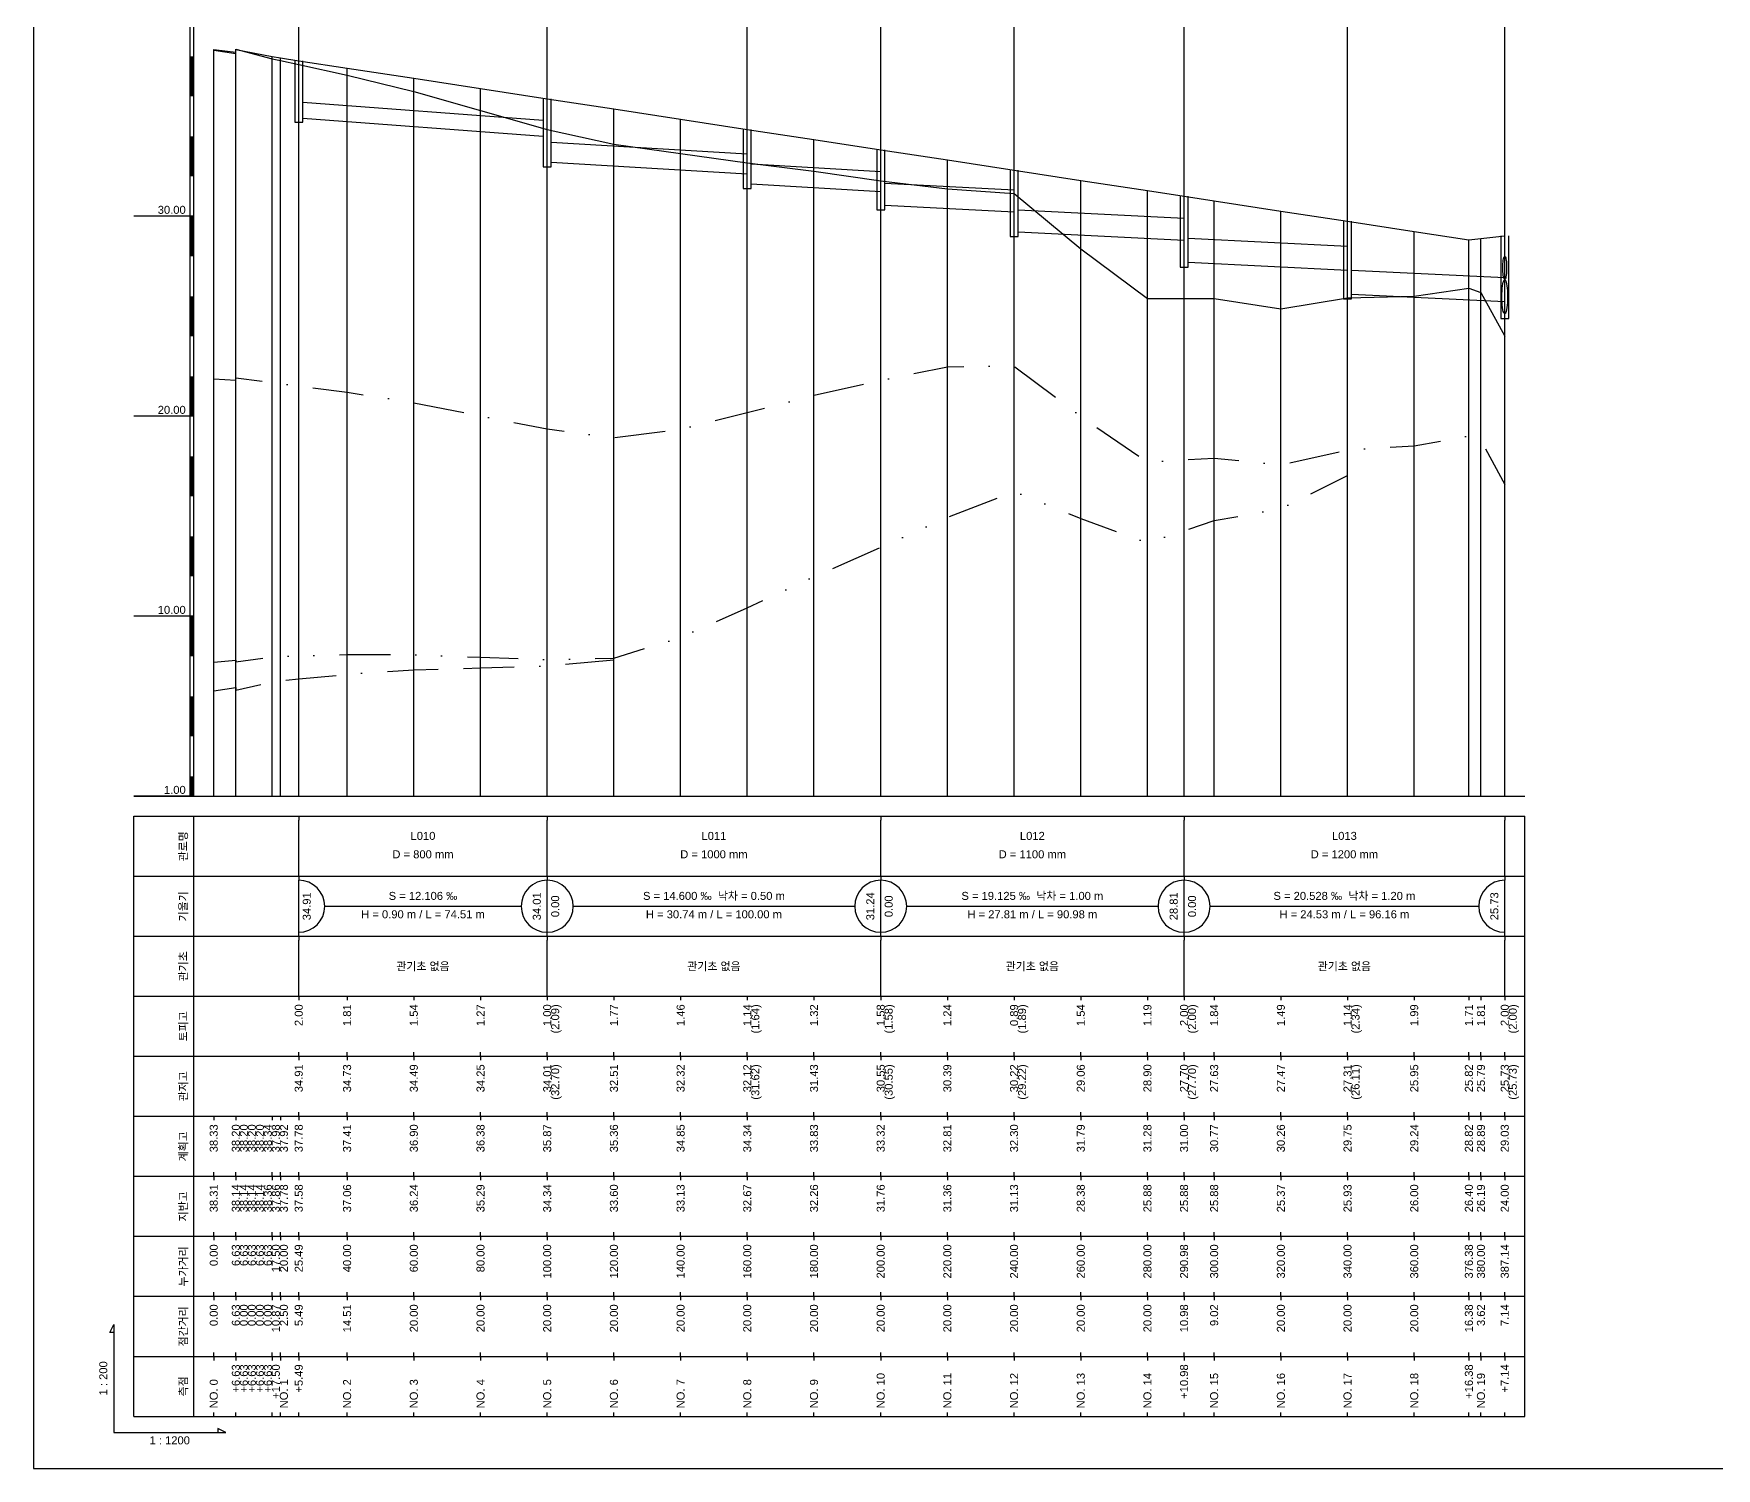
# Model space of a CAD drawing. Header units: millimetres. Extents: x -7351 to 135086, y 1419 to 5643.
# Drawn here: x 57811.4 to 58231.9, y 1419 to 1777.7 of the extents above; entities that cross this region are included whole.
import ezdxf
from ezdxf.enums import TextEntityAlignment as Align

# ---------------------------------------------------------------- set-up
doc = ezdxf.new("R2010")
doc.units = ezdxf.units.MM
for name, pattern in [('BORDER', [44.45, 12.7, -6.35, 12.7, -6.35, 0, -6.35]), ('DASHDOT', [25.4, 12.7, -6.35, 0, -6.35]), ('DIVIDE', [31.75, 12.7, -6.35, 0, -6.35, 0, -6.35])]:
    doc.linetypes.add(name, pattern=pattern)
for name, color, linetype in [('KZ_종단_계획선', 1, 'Continuous'), ('KZ_종단_관로', 4, 'Continuous'), ('KZ_종단_깃발', 7, 'Continuous'), ('KZ_종단_도각', 7, 'Continuous'), ('KZ_종단_맨홀', 4, 'Continuous'), ('KZ_종단_수직선', 7, 'Continuous'), ('KZ_종단_암선1', 56, 'DASHDOT'), ('KZ_종단_암선2', 4, 'DIVIDE'), ('KZ_종단_암선3', 6, 'BORDER'), ('KZ_종단_원형관', 4, 'Continuous'), ('KZ_종단_지반선', 3, 'Continuous'), ('KZ_종단_테이블문자', 7, 'Continuous'), ('KZ_종단_테이블선', 7, 'Continuous'), ('KZ_종단_폴대', 7, 'Continuous')]:
    doc.layers.add(name, color=color, linetype=linetype)
doc.styles.get("Standard").update_dxf_attribs({"font": 'arial.ttf'})

msp = doc.modelspace()

# ---------------------------------------------------------------- linework, layer by layer
at = {"layer": 'KZ_종단_계획선'}
msp.add_lwpolyline([(57856.36, 1773.71), (57861.89, 1773.04), (57861.89, 1773.04), (57861.89, 1773.04), (57861.89, 1773.04), (57861.89, 1773.72), (57870.95, 1771.94), (57873.03, 1771.62), (57877.6, 1770.92), (57889.69, 1769.07), (57906.36, 1766.51), (57923.03, 1763.96), (57939.69, 1761.41), (57956.36, 1758.86), (57973.03, 1756.31), (57989.69, 1753.75), (58006.36, 1751.2), (58023.03, 1748.65), (58039.69, 1746.1), (58056.36, 1743.54), (58073.03, 1740.99), (58089.69, 1738.44), (58098.84, 1737.04), (58106.36, 1735.89), (58123.03, 1733.33), (58139.69, 1730.78), (58156.36, 1728.23), (58170.01, 1726.14), (58173.03, 1726.48), (58178.98, 1727.17)], dxfattribs=at)
at = {"layer": 'KZ_종단_관로'}
for p, q in [((57878.6, 1760.59), (57938.69, 1756.08)), ((57878.6, 1756.59), (57938.69, 1752.08)), ((57940.69, 1750.54), (57989.69, 1747.66)), ((57940.69, 1745.54), (57989.69, 1742.66)), ((57990.69, 1745.16), (58023.03, 1743.24)), ((57990.69, 1740.16), (58023.03, 1738.24)), ((58024.03, 1740.29), (58056.36, 1738.66)), ((58024.03, 1734.79), (58056.36, 1733.16)), ((58057.36, 1733.66), (58098.84, 1731.59)), ((58057.36, 1728.16), (58098.84, 1726.09)), ((58099.84, 1726.56), (58139.69, 1724.59)), ((58099.84, 1720.56), (58139.69, 1718.59)), ((58140.69, 1718.59), (58178.98, 1716.69)), ((58140.69, 1712.59), (58178.98, 1710.69))]:
    msp.add_line(p, q, dxfattribs=at)
at = {"layer": 'KZ_종단_깃발'}
for p, q in [((57877.6, 1587.04), (57877.6, 1813.82)), ((57939.69, 1587.04), (57939.69, 1813.82)), ((57989.69, 1587.04), (57989.69, 1813.82)), ((58023.03, 1587.04), (58023.03, 1813.82)), ((58056.36, 1587.04), (58056.36, 1813.82)), ((58098.84, 1587.04), (58098.84, 1813.82)), ((58139.69, 1587.04), (58139.69, 1813.82)), ((58178.98, 1587.04), (58178.98, 1813.82))]:
    msp.add_line(p, q, dxfattribs=at)
at = {"layer": 'KZ_종단_도각'}
msp.add_lwpolyline([(57811.36, 1419.04), (58652.36, 1419.04), (58652.36, 2013.04), (57811.36, 2013.04)], close=True, dxfattribs=at)
at = {"layer": 'KZ_종단_맨홀'}
for points in [[(57876.6, 1770.92), (57876.6, 1755.51), (57878.6, 1755.51), (57878.6, 1770.92)], [(57938.69, 1761.41), (57938.69, 1744.38), (57940.69, 1744.38), (57940.69, 1761.41)], [(57988.69, 1753.75), (57988.69, 1739), (57990.69, 1739), (57990.69, 1753.75)], [(58022.03, 1748.65), (58022.03, 1733.6), (58024.03, 1733.6), (58024.03, 1748.65)], [(58055.36, 1743.54), (58055.36, 1726.97), (58057.36, 1726.97), (58057.36, 1743.54)], [(58097.84, 1737.04), (58097.84, 1719.34), (58099.84, 1719.34), (58099.84, 1737.04)], [(58138.69, 1730.78), (58138.69, 1711.37), (58140.69, 1711.37), (58140.69, 1730.78)], [(58177.98, 1727.17), (58177.98, 1706.46), (58179.98, 1706.46), (58179.98, 1727.17)]]:
    msp.add_lwpolyline(points, dxfattribs=at)
at = {"layer": 'KZ_종단_수직선'}
for p, q in [((57856.36, 1587.04), (57856.36, 1773.71)), ((57861.88, 1587.04), (57861.88, 1773.72)), ((57861.88, 1587.04), (57861.88, 1773.04)), ((57861.88, 1587.04), (57861.88, 1773.04)), ((57861.88, 1587.04), (57861.88, 1773.04)), ((57861.88, 1587.04), (57861.88, 1773.04)), ((57870.94, 1587.04), (57870.94, 1771.94)), ((57873.03, 1587.04), (57873.03, 1771.62)), ((57877.6, 1587.04), (57877.6, 1770.92)), ((57889.69, 1587.04), (57889.69, 1769.07)), ((57906.36, 1587.04), (57906.36, 1766.51)), ((57923.03, 1587.04), (57923.03, 1763.96)), ((57939.69, 1587.04), (57939.69, 1761.41)), ((57956.36, 1587.04), (57956.36, 1758.86)), ((57973.03, 1587.04), (57973.03, 1756.31)), ((57989.69, 1587.04), (57989.69, 1753.75)), ((58006.36, 1587.04), (58006.36, 1751.2)), ((58023.03, 1587.04), (58023.03, 1748.65)), ((58039.69, 1587.04), (58039.69, 1746.1)), ((58056.36, 1587.04), (58056.36, 1743.54)), ((58073.03, 1587.04), (58073.03, 1740.99)), ((58089.69, 1587.04), (58089.69, 1738.44)), ((58098.84, 1587.04), (58098.84, 1737.04)), ((58106.36, 1587.04), (58106.36, 1735.89)), ((58123.03, 1587.04), (58123.03, 1733.33)), ((58139.69, 1587.04), (58139.69, 1730.78)), ((58156.36, 1587.04), (58156.36, 1728.23)), ((58170.01, 1587.04), (58170.01, 1726.14)), ((58173.03, 1587.04), (58173.03, 1726.48)), ((58178.98, 1587.04), (58178.98, 1727.17))]:
    msp.add_line(p, q, dxfattribs=at)
at = {"layer": 'KZ_종단_암선1', "flags": 128}
msp.add_lwpolyline([(57856.36, 1691.41), (57861.88, 1691.05), (57861.88, 1691.05), (57861.88, 1691.05), (57861.88, 1691.05), (57861.88, 1691.6), (57870.94, 1690.46), (57873.03, 1690.23), (57877.6, 1689.64), (57889.69, 1688.07), (57906.36, 1685.43), (57923.03, 1682.14), (57939.69, 1678.88), (57956.36, 1676.66), (57973.03, 1678.84), (57989.69, 1682.95), (58006.36, 1687.28), (58023.03, 1691.03), (58039.69, 1694.41), (58056.36, 1694.59), (58073.03, 1682.03), (58089.69, 1670.63), (58098.84, 1671.14), (58106.36, 1671.56), (58123.03, 1669.92), (58139.69, 1673.62), (58156.36, 1674.65), (58170.01, 1677.13), (58173.03, 1676.05), (58178.98, 1664.99)], dxfattribs=at)
at = {"layer": 'KZ_종단_암선2', "flags": 128}
msp.add_lwpolyline([(57856.36, 1620.53), (57861.88, 1621.05), (57861.88, 1621.05), (57861.88, 1621.05), (57861.88, 1621.05), (57861.88, 1620.68), (57870.94, 1621.89), (57873.03, 1621.99), (57877.6, 1622.12), (57889.69, 1622.46), (57906.36, 1622.46), (57923.03, 1621.8), (57939.69, 1621.17), (57956.36, 1621.59), (57973.03, 1626.74), (57989.69, 1634.13), (58006.36, 1641.91), (58023.03, 1649.28), (58039.69, 1656.78), (58056.36, 1663.2), (58073.03, 1656.47), (58089.69, 1650.35), (58098.84, 1653.43), (58106.36, 1655.96), (58123.03, 1658.92), (58139.69, 1667.23)], dxfattribs=at)
at = {"layer": 'KZ_종단_암선3', "flags": 128}
msp.add_lwpolyline([(57856.36, 1613.36), (57861.88, 1614.25), (57861.88, 1614.25), (57861.88, 1614.25), (57861.88, 1614.25), (57861.88, 1613.53), (57870.94, 1615.7), (57873.03, 1615.95), (57877.6, 1616.38), (57889.69, 1617.53), (57906.36, 1618.65), (57923.03, 1619.12), (57939.69, 1619.62), (57956.36, 1621.15)], dxfattribs=at)
at = {"layer": 'KZ_종단_원형관'}
for p, q in [((58178.5, 1719.65), (58178.52, 1720.14)), ((58178.52, 1720.14), (58178.56, 1720.6)), ((58178.56, 1720.6), (58178.61, 1721.02)), ((58178.61, 1721.02), (58178.66, 1721.38)), ((58178.66, 1721.38), (58178.73, 1721.67)), ((58178.73, 1721.67), (58178.81, 1721.88)), ((58178.81, 1721.88), (58178.89, 1722.01)), ((58178.89, 1722.01), (58178.98, 1722.06)), ((58178.98, 1722.06), (58179.06, 1722.01)), ((58179.06, 1722.01), (58179.14, 1721.88)), ((58179.14, 1721.88), (58179.22, 1721.67)), ((58179.22, 1721.67), (58179.29, 1721.38)), ((58179.29, 1721.38), (58179.35, 1721.02)), ((58179.35, 1721.02), (58179.4, 1720.6)), ((58179.4, 1720.6), (58179.43, 1720.14)), ((58179.43, 1720.14), (58179.45, 1719.65)), ((58178.49, 1719.15), (58178.5, 1719.65)), ((58178.5, 1718.64), (58178.49, 1719.15)), ((58178.52, 1718.15), (58178.5, 1718.64)), ((58178.56, 1717.69), (58178.52, 1718.15)), ((58178.61, 1717.28), (58178.56, 1717.69)), ((58178.66, 1716.92), (58178.61, 1717.28)), ((58178.62, 1715.58), (58178.74, 1715.89)), ((58178.73, 1716.63), (58178.66, 1716.92)), ((58178.81, 1716.41), (58178.73, 1716.63)), ((58178.74, 1715.89), (58178.85, 1716.08)), ((58178.89, 1716.28), (58178.81, 1716.41)), ((58178.85, 1716.08), (58178.98, 1716.15)), ((58178.98, 1716.24), (58178.89, 1716.28)), ((58179.06, 1716.28), (58178.98, 1716.24)), ((58178.98, 1716.15), (58179.1, 1716.08)), ((58179.14, 1716.41), (58179.06, 1716.28)), ((58179.1, 1716.08), (58179.22, 1715.89)), ((58179.22, 1716.63), (58179.14, 1716.41)), ((58179.29, 1716.92), (58179.22, 1716.63)), ((58179.22, 1715.89), (58179.33, 1715.58)), ((58179.35, 1717.28), (58179.29, 1716.92)), ((58179.4, 1717.69), (58179.35, 1717.28)), ((58179.43, 1718.15), (58179.4, 1717.69)), ((58179.45, 1718.64), (58179.43, 1718.15)), ((58179.45, 1719.65), (58179.46, 1719.15)), ((58179.46, 1719.15), (58179.45, 1718.64)), ((58178.27, 1711.92), (58178.28, 1712.65)), ((58178.28, 1711.18), (58178.27, 1711.92)), ((58178.28, 1712.65), (58178.31, 1713.37)), ((58178.31, 1713.37), (58178.37, 1714.03)), ((58178.37, 1714.03), (58178.44, 1714.64)), ((58178.44, 1714.64), (58178.52, 1715.16)), ((58178.52, 1715.16), (58178.62, 1715.58)), ((58179.33, 1715.58), (58179.43, 1715.16)), ((58179.43, 1715.16), (58179.52, 1714.64)), ((58179.52, 1714.64), (58179.59, 1714.03)), ((58179.59, 1714.03), (58179.64, 1713.37)), ((58179.64, 1713.37), (58179.67, 1712.65)), ((58179.67, 1712.65), (58179.68, 1711.92)), ((58179.68, 1711.92), (58179.67, 1711.18)), ((58178.31, 1710.47), (58178.28, 1711.18)), ((58178.37, 1709.8), (58178.31, 1710.47)), ((58178.44, 1709.2), (58178.37, 1709.8)), ((58178.52, 1708.68), (58178.44, 1709.2)), ((58178.62, 1708.26), (58178.52, 1708.68)), ((58178.74, 1707.94), (58178.62, 1708.26)), ((58178.85, 1707.75), (58178.74, 1707.94)), ((58178.98, 1707.69), (58178.85, 1707.75)), ((58179.1, 1707.75), (58178.98, 1707.69)), ((58179.22, 1707.94), (58179.1, 1707.75)), ((58179.33, 1708.26), (58179.22, 1707.94)), ((58179.43, 1708.68), (58179.33, 1708.26)), ((58179.52, 1709.2), (58179.43, 1708.68)), ((58179.59, 1709.8), (58179.52, 1709.2)), ((58179.64, 1710.47), (58179.59, 1709.8)), ((58179.67, 1711.18), (58179.64, 1710.47))]:
    msp.add_line(p, q, dxfattribs=at)
at = {"layer": 'KZ_종단_지반선', "flags": 128}
msp.add_lwpolyline([(57856.36, 1773.59), (57861.88, 1772.75), (57861.88, 1772.75), (57861.88, 1772.75), (57861.88, 1772.75), (57861.88, 1773.82), (57870.94, 1771.36), (57873.03, 1770.95), (57877.6, 1769.96), (57889.69, 1767.32), (57906.36, 1763.22), (57923.03, 1758.47), (57939.69, 1753.74), (57956.36, 1750.06), (57973.03, 1747.71), (57989.69, 1745.37), (58006.36, 1743.34), (58023.03, 1740.86), (58039.69, 1738.86), (58056.36, 1737.7), (58073.03, 1723.92), (58089.69, 1711.45), (58098.84, 1711.45), (58106.36, 1711.45), (58123.03, 1708.89), (58139.69, 1711.68), (58156.36, 1712.02), (58170.01, 1714.03), (58173.03, 1713.01), (58178.98, 1702.04)], dxfattribs=at)
at = {"layer": 'KZ_종단_테이블문자'}
for p, q in [((57877.6, 1582.04), (57877.6, 1581.04)), ((57939.69, 1582.04), (57939.69, 1581.04)), ((57939.69, 1582.04), (57939.69, 1581.04)), ((58023.03, 1582.04), (58023.03, 1581.04)), ((58023.03, 1582.04), (58023.03, 1581.04)), ((58098.84, 1582.04), (58098.84, 1581.04)), ((58098.84, 1582.04), (58098.84, 1581.04)), ((58178.98, 1582.04), (58178.98, 1581.04)), ((57877.6, 1568.04), (57877.6, 1581.04)), ((57939.69, 1568.04), (57939.69, 1581.04)), ((57939.69, 1568.04), (57939.69, 1581.04)), ((58023.03, 1568.04), (58023.03, 1581.04)), ((58023.03, 1568.04), (58023.03, 1581.04)), ((58098.84, 1568.04), (58098.84, 1581.04)), ((58098.84, 1568.04), (58098.84, 1581.04)), ((58178.98, 1568.04), (58178.98, 1581.04)), ((57877.6, 1567.04), (57877.6, 1568.04)), ((57877.6, 1567.04), (57877.6, 1566.04)), ((57877.6, 1553.04), (57877.6, 1566.04)), ((57939.69, 1567.04), (57939.69, 1568.04)), ((57939.69, 1567.04), (57939.69, 1568.04)), ((57939.69, 1567.04), (57939.69, 1566.04)), ((57939.69, 1567.04), (57939.69, 1566.04)), ((57939.69, 1553.04), (57939.69, 1566.04)), ((57939.69, 1553.04), (57939.69, 1566.04)), ((58023.03, 1567.04), (58023.03, 1568.04)), ((58023.03, 1567.04), (58023.03, 1568.04)), ((58023.03, 1567.04), (58023.03, 1566.04)), ((58023.03, 1567.04), (58023.03, 1566.04)), ((58023.03, 1553.04), (58023.03, 1566.04)), ((58023.03, 1553.04), (58023.03, 1566.04)), ((58098.84, 1567.04), (58098.84, 1568.04)), ((58098.84, 1567.04), (58098.84, 1568.04)), ((58098.84, 1567.04), (58098.84, 1566.04)), ((58098.84, 1567.04), (58098.84, 1566.04)), ((58098.84, 1553.04), (58098.84, 1566.04)), ((58098.84, 1553.04), (58098.84, 1566.04)), ((58178.98, 1567.04), (58178.98, 1568.04)), ((58178.98, 1567.04), (58178.98, 1566.04)), ((58178.98, 1553.04), (58178.98, 1566.04)), ((57884.02, 1559.54), (57933.28, 1559.54)), ((57946.11, 1559.54), (58016.61, 1559.54)), ((58029.44, 1559.54), (58092.43, 1559.54)), ((58105.26, 1559.54), (58172.56, 1559.54)), ((57877.6, 1552.04), (57877.6, 1553.04)), ((57877.6, 1552.04), (57877.6, 1551.04)), ((57939.69, 1552.04), (57939.69, 1553.04)), ((57939.69, 1552.04), (57939.69, 1553.04)), ((57939.69, 1552.04), (57939.69, 1551.04)), ((57939.69, 1552.04), (57939.69, 1551.04)), ((58023.03, 1552.04), (58023.03, 1553.04)), ((58023.03, 1552.04), (58023.03, 1553.04)), ((58023.03, 1552.04), (58023.03, 1551.04)), ((58023.03, 1552.04), (58023.03, 1551.04)), ((58098.84, 1552.04), (58098.84, 1553.04)), ((58098.84, 1552.04), (58098.84, 1553.04)), ((58098.84, 1552.04), (58098.84, 1551.04)), ((58098.84, 1552.04), (58098.84, 1551.04)), ((58178.98, 1552.04), (58178.98, 1553.04)), ((58178.98, 1552.04), (58178.98, 1551.04)), ((57877.6, 1538.04), (57877.6, 1551.04)), ((57939.69, 1538.04), (57939.69, 1551.04)), ((57939.69, 1538.04), (57939.69, 1551.04)), ((58023.03, 1538.04), (58023.03, 1551.04)), ((58023.03, 1538.04), (58023.03, 1551.04)), ((58098.84, 1538.04), (58098.84, 1551.04)), ((58098.84, 1538.04), (58098.84, 1551.04)), ((58178.98, 1538.04), (58178.98, 1551.04)), ((57877.6, 1537.04), (57877.6, 1538.04)), ((57939.69, 1537.04), (57939.69, 1538.04)), ((57939.69, 1537.04), (57939.69, 1538.04)), ((58023.03, 1537.04), (58023.03, 1538.04)), ((58023.03, 1537.04), (58023.03, 1538.04)), ((58098.84, 1537.04), (58098.84, 1538.04)), ((58098.84, 1537.04), (58098.84, 1538.04)), ((58178.98, 1537.04), (58178.98, 1538.04))]:
    msp.add_line(p, q, dxfattribs=at)
for centre, start, end in [((57877.6, 1559.54), 270, 90), ((57939.69, 1559.54), 90, 270), ((57939.69, 1559.54), 270, 90), ((58023.03, 1559.54), 90, 270), ((58023.03, 1559.54), 270, 90), ((58098.84, 1559.54), 90, 270), ((58098.84, 1559.54), 270, 90), ((58178.98, 1559.54), 90, 270)]:
    msp.add_arc(centre, 6.5, start, end, dxfattribs=at)
at = {"layer": 'KZ_종단_테이블선'}
for p, q in [((57836.36, 1587.04), (58183.98, 1587.04)), ((57836.36, 1567.04), (57836.36, 1582.04)), ((57836.36, 1582.04), (58183.98, 1582.04)), ((57851.36, 1567.04), (57851.36, 1582.04)), ((58183.98, 1567.04), (58183.98, 1582.04)), ((57836.36, 1552.04), (57836.36, 1567.04)), ((57836.36, 1567.04), (58183.98, 1567.04)), ((57851.36, 1552.04), (57851.36, 1567.04)), ((58183.98, 1552.04), (58183.98, 1567.04)), ((57836.36, 1537.04), (57836.36, 1552.04)), ((57836.36, 1552.04), (58183.98, 1552.04)), ((57851.36, 1537.04), (57851.36, 1552.04)), ((58183.98, 1537.04), (58183.98, 1552.04)), ((57836.36, 1522.04), (57836.36, 1537.04)), ((57836.36, 1537.04), (58183.98, 1537.04)), ((57851.36, 1522.04), (57851.36, 1537.04)), ((57877.6, 1537.04), (57877.6, 1536.04)), ((57889.69, 1537.04), (57889.69, 1536.04)), ((57906.36, 1537.04), (57906.36, 1536.04)), ((57923.03, 1537.04), (57923.03, 1536.04)), ((57939.69, 1537.04), (57939.69, 1536.04)), ((57956.36, 1537.04), (57956.36, 1536.04)), ((57973.03, 1537.04), (57973.03, 1536.04)), ((57989.69, 1537.04), (57989.69, 1536.04)), ((58006.36, 1537.04), (58006.36, 1536.04)), ((58023.03, 1537.04), (58023.03, 1536.04)), ((58039.69, 1537.04), (58039.69, 1536.04)), ((58056.36, 1537.04), (58056.36, 1536.04)), ((58073.03, 1537.04), (58073.03, 1536.04)), ((58089.69, 1537.04), (58089.69, 1536.04)), ((58098.84, 1537.04), (58098.84, 1536.04)), ((58106.36, 1537.04), (58106.36, 1536.04)), ((58123.03, 1537.04), (58123.03, 1536.04)), ((58139.69, 1537.04), (58139.69, 1536.04)), ((58156.36, 1537.04), (58156.36, 1536.04)), ((58170.01, 1537.04), (58170.01, 1536.04)), ((58173.03, 1537.04), (58173.03, 1536.04)), ((58178.98, 1537.04), (58178.98, 1536.04)), ((58183.98, 1522.04), (58183.98, 1537.04)), ((57877.6, 1522.04), (57877.6, 1523.04)), ((57889.69, 1522.04), (57889.69, 1523.04)), ((57906.36, 1522.04), (57906.36, 1523.04)), ((57923.03, 1522.04), (57923.03, 1523.04)), ((57939.69, 1522.04), (57939.69, 1523.04)), ((57956.36, 1522.04), (57956.36, 1523.04)), ((57973.03, 1522.04), (57973.03, 1523.04)), ((57989.69, 1522.04), (57989.69, 1523.04)), ((58006.36, 1522.04), (58006.36, 1523.04)), ((58023.03, 1522.04), (58023.03, 1523.04)), ((58039.69, 1522.04), (58039.69, 1523.04)), ((58056.36, 1522.04), (58056.36, 1523.04)), ((58073.03, 1522.04), (58073.03, 1523.04)), ((58089.69, 1522.04), (58089.69, 1523.04)), ((58098.84, 1522.04), (58098.84, 1523.04)), ((58106.36, 1522.04), (58106.36, 1523.04)), ((58123.03, 1522.04), (58123.03, 1523.04)), ((58139.69, 1522.04), (58139.69, 1523.04)), ((58156.36, 1522.04), (58156.36, 1523.04)), ((58170.01, 1522.04), (58170.01, 1523.04)), ((58173.03, 1522.04), (58173.03, 1523.04)), ((58178.98, 1522.04), (58178.98, 1523.04)), ((57836.36, 1507.04), (57836.36, 1522.04)), ((57836.36, 1522.04), (58183.98, 1522.04)), ((57851.36, 1507.04), (57851.36, 1522.04)), ((57877.6, 1522.04), (57877.6, 1521.04)), ((57889.69, 1522.04), (57889.69, 1521.04)), ((57906.36, 1522.04), (57906.36, 1521.04)), ((57923.03, 1522.04), (57923.03, 1521.04)), ((57939.69, 1522.04), (57939.69, 1521.04)), ((57956.36, 1522.04), (57956.36, 1521.04)), ((57973.03, 1522.04), (57973.03, 1521.04)), ((57989.69, 1522.04), (57989.69, 1521.04)), ((58006.36, 1522.04), (58006.36, 1521.04)), ((58023.03, 1522.04), (58023.03, 1521.04)), ((58039.69, 1522.04), (58039.69, 1521.04)), ((58056.36, 1522.04), (58056.36, 1521.04)), ((58073.03, 1522.04), (58073.03, 1521.04)), ((58089.69, 1522.04), (58089.69, 1521.04)), ((58098.84, 1522.04), (58098.84, 1521.04)), ((58106.36, 1522.04), (58106.36, 1521.04)), ((58123.03, 1522.04), (58123.03, 1521.04)), ((58139.69, 1522.04), (58139.69, 1521.04)), ((58156.36, 1522.04), (58156.36, 1521.04)), ((58170.01, 1522.04), (58170.01, 1521.04)), ((58173.03, 1522.04), (58173.03, 1521.04)), ((58178.98, 1522.04), (58178.98, 1521.04)), ((58183.98, 1507.04), (58183.98, 1522.04)), ((57836.36, 1492.04), (57836.36, 1507.04)), ((57836.36, 1507.04), (58183.98, 1507.04)), ((57851.36, 1492.04), (57851.36, 1507.04)), ((57856.36, 1507.04), (57856.36, 1506.04)), ((57861.88, 1507.04), (57861.88, 1506.04)), ((57861.88, 1507.04), (57861.88, 1506.04)), ((57861.88, 1507.04), (57861.88, 1506.04)), ((57861.88, 1507.04), (57861.88, 1506.04)), ((57861.88, 1507.04), (57861.88, 1506.04)), ((57870.94, 1507.04), (57870.94, 1506.04)), ((57873.03, 1507.04), (57873.03, 1506.04)), ((57877.6, 1507.04), (57877.6, 1508.04)), ((57877.6, 1507.04), (57877.6, 1506.04)), ((57889.69, 1507.04), (57889.69, 1508.04)), ((57889.69, 1507.04), (57889.69, 1506.04)), ((57906.36, 1507.04), (57906.36, 1508.04)), ((57906.36, 1507.04), (57906.36, 1506.04)), ((57923.03, 1507.04), (57923.03, 1508.04)), ((57923.03, 1507.04), (57923.03, 1506.04)), ((57939.69, 1507.04), (57939.69, 1508.04)), ((57939.69, 1507.04), (57939.69, 1506.04)), ((57956.36, 1507.04), (57956.36, 1508.04)), ((57956.36, 1507.04), (57956.36, 1506.04)), ((57973.03, 1507.04), (57973.03, 1508.04)), ((57973.03, 1507.04), (57973.03, 1506.04)), ((57989.69, 1507.04), (57989.69, 1508.04)), ((57989.69, 1507.04), (57989.69, 1506.04)), ((58006.36, 1507.04), (58006.36, 1508.04)), ((58006.36, 1507.04), (58006.36, 1506.04)), ((58023.03, 1507.04), (58023.03, 1508.04)), ((58023.03, 1507.04), (58023.03, 1506.04)), ((58039.69, 1507.04), (58039.69, 1508.04)), ((58039.69, 1507.04), (58039.69, 1506.04)), ((58056.36, 1507.04), (58056.36, 1508.04)), ((58056.36, 1507.04), (58056.36, 1506.04)), ((58073.03, 1507.04), (58073.03, 1508.04)), ((58073.03, 1507.04), (58073.03, 1506.04)), ((58089.69, 1507.04), (58089.69, 1508.04)), ((58089.69, 1507.04), (58089.69, 1506.04)), ((58098.84, 1507.04), (58098.84, 1508.04)), ((58098.84, 1507.04), (58098.84, 1506.04)), ((58106.36, 1507.04), (58106.36, 1508.04)), ((58106.36, 1507.04), (58106.36, 1506.04)), ((58123.03, 1507.04), (58123.03, 1508.04)), ((58123.03, 1507.04), (58123.03, 1506.04)), ((58139.69, 1507.04), (58139.69, 1508.04)), ((58139.69, 1507.04), (58139.69, 1506.04)), ((58156.36, 1507.04), (58156.36, 1508.04)), ((58156.36, 1507.04), (58156.36, 1506.04)), ((58170.01, 1507.04), (58170.01, 1508.04)), ((58170.01, 1507.04), (58170.01, 1506.04)), ((58173.03, 1507.04), (58173.03, 1508.04)), ((58173.03, 1507.04), (58173.03, 1506.04)), ((58178.98, 1507.04), (58178.98, 1508.04)), ((58178.98, 1507.04), (58178.98, 1506.04)), ((58183.98, 1492.04), (58183.98, 1507.04)), ((57856.36, 1492.04), (57856.36, 1493.04)), ((57861.88, 1492.04), (57861.88, 1493.04)), ((57861.88, 1492.04), (57861.88, 1493.04)), ((57861.88, 1492.04), (57861.88, 1493.04)), ((57861.88, 1492.04), (57861.88, 1493.04)), ((57861.88, 1492.04), (57861.88, 1493.04)), ((57870.94, 1492.04), (57870.94, 1493.04)), ((57873.03, 1492.04), (57873.03, 1493.04)), ((57877.6, 1492.04), (57877.6, 1493.04)), ((57889.69, 1492.04), (57889.69, 1493.04)), ((57906.36, 1492.04), (57906.36, 1493.04)), ((57923.03, 1492.04), (57923.03, 1493.04)), ((57939.69, 1492.04), (57939.69, 1493.04)), ((57956.36, 1492.04), (57956.36, 1493.04)), ((57973.03, 1492.04), (57973.03, 1493.04)), ((57989.69, 1492.04), (57989.69, 1493.04)), ((58006.36, 1492.04), (58006.36, 1493.04)), ((58023.03, 1492.04), (58023.03, 1493.04)), ((58039.69, 1492.04), (58039.69, 1493.04)), ((58056.36, 1492.04), (58056.36, 1493.04)), ((58073.03, 1492.04), (58073.03, 1493.04)), ((58089.69, 1492.04), (58089.69, 1493.04)), ((58098.84, 1492.04), (58098.84, 1493.04)), ((58106.36, 1492.04), (58106.36, 1493.04)), ((58123.03, 1492.04), (58123.03, 1493.04)), ((58139.69, 1492.04), (58139.69, 1493.04)), ((58156.36, 1492.04), (58156.36, 1493.04)), ((58170.01, 1492.04), (58170.01, 1493.04)), ((58173.03, 1492.04), (58173.03, 1493.04)), ((58178.98, 1492.04), (58178.98, 1493.04)), ((57836.36, 1477.04), (57836.36, 1492.04)), ((57836.36, 1492.04), (58183.98, 1492.04)), ((57851.36, 1477.04), (57851.36, 1492.04)), ((57856.36, 1492.04), (57856.36, 1491.04)), ((57861.88, 1492.04), (57861.88, 1491.04)), ((57861.88, 1492.04), (57861.88, 1491.04)), ((57861.88, 1492.04), (57861.88, 1491.04)), ((57861.88, 1492.04), (57861.88, 1491.04)), ((57861.88, 1492.04), (57861.88, 1491.04)), ((57870.94, 1492.04), (57870.94, 1491.04)), ((57873.03, 1492.04), (57873.03, 1491.04)), ((57877.6, 1492.04), (57877.6, 1491.04)), ((57889.69, 1492.04), (57889.69, 1491.04)), ((57906.36, 1492.04), (57906.36, 1491.04)), ((57923.03, 1492.04), (57923.03, 1491.04)), ((57939.69, 1492.04), (57939.69, 1491.04)), ((57956.36, 1492.04), (57956.36, 1491.04)), ((57973.03, 1492.04), (57973.03, 1491.04)), ((57989.69, 1492.04), (57989.69, 1491.04)), ((58006.36, 1492.04), (58006.36, 1491.04)), ((58023.03, 1492.04), (58023.03, 1491.04)), ((58039.69, 1492.04), (58039.69, 1491.04)), ((58056.36, 1492.04), (58056.36, 1491.04)), ((58073.03, 1492.04), (58073.03, 1491.04)), ((58089.69, 1492.04), (58089.69, 1491.04)), ((58098.84, 1492.04), (58098.84, 1491.04)), ((58106.36, 1492.04), (58106.36, 1491.04)), ((58123.03, 1492.04), (58123.03, 1491.04)), ((58139.69, 1492.04), (58139.69, 1491.04)), ((58156.36, 1492.04), (58156.36, 1491.04)), ((58170.01, 1492.04), (58170.01, 1491.04)), ((58173.03, 1492.04), (58173.03, 1491.04)), ((58178.98, 1492.04), (58178.98, 1491.04)), ((58183.98, 1477.04), (58183.98, 1492.04)), ((57836.36, 1462.04), (57836.36, 1477.04)), ((57836.36, 1477.04), (58183.98, 1477.04)), ((57851.36, 1462.04), (57851.36, 1477.04)), ((57856.36, 1477.04), (57856.36, 1478.04)), ((57856.36, 1477.04), (57856.36, 1476.04)), ((57861.88, 1477.04), (57861.88, 1478.04)), ((57861.88, 1477.04), (57861.88, 1478.04)), ((57861.88, 1477.04), (57861.88, 1478.04)), ((57861.88, 1477.04), (57861.88, 1478.04)), ((57861.88, 1477.04), (57861.88, 1478.04)), ((57861.88, 1477.04), (57861.88, 1476.04)), ((57861.88, 1477.04), (57861.88, 1476.04)), ((57861.88, 1477.04), (57861.88, 1476.04)), ((57861.88, 1477.04), (57861.88, 1476.04)), ((57861.88, 1477.04), (57861.88, 1476.04)), ((57870.94, 1477.04), (57870.94, 1478.04)), ((57870.94, 1477.04), (57870.94, 1476.04)), ((57873.03, 1477.04), (57873.03, 1478.04)), ((57873.03, 1477.04), (57873.03, 1476.04)), ((57877.6, 1477.04), (57877.6, 1478.04)), ((57877.6, 1477.04), (57877.6, 1476.04)), ((57889.69, 1477.04), (57889.69, 1478.04)), ((57889.69, 1477.04), (57889.69, 1476.04)), ((57906.36, 1477.04), (57906.36, 1478.04)), ((57906.36, 1477.04), (57906.36, 1476.04)), ((57923.03, 1477.04), (57923.03, 1478.04)), ((57923.03, 1477.04), (57923.03, 1476.04)), ((57939.69, 1477.04), (57939.69, 1478.04)), ((57939.69, 1477.04), (57939.69, 1476.04)), ((57956.36, 1477.04), (57956.36, 1478.04)), ((57956.36, 1477.04), (57956.36, 1476.04)), ((57973.03, 1477.04), (57973.03, 1478.04)), ((57973.03, 1477.04), (57973.03, 1476.04)), ((57989.69, 1477.04), (57989.69, 1478.04)), ((57989.69, 1477.04), (57989.69, 1476.04)), ((58006.36, 1477.04), (58006.36, 1478.04)), ((58006.36, 1477.04), (58006.36, 1476.04)), ((58023.03, 1477.04), (58023.03, 1478.04)), ((58023.03, 1477.04), (58023.03, 1476.04)), ((58039.69, 1477.04), (58039.69, 1478.04)), ((58039.69, 1477.04), (58039.69, 1476.04)), ((58056.36, 1477.04), (58056.36, 1478.04)), ((58056.36, 1477.04), (58056.36, 1476.04)), ((58073.03, 1477.04), (58073.03, 1478.04)), ((58073.03, 1477.04), (58073.03, 1476.04)), ((58089.69, 1477.04), (58089.69, 1478.04)), ((58089.69, 1477.04), (58089.69, 1476.04)), ((58098.84, 1477.04), (58098.84, 1478.04)), ((58098.84, 1477.04), (58098.84, 1476.04)), ((58106.36, 1477.04), (58106.36, 1478.04)), ((58106.36, 1477.04), (58106.36, 1476.04)), ((58123.03, 1477.04), (58123.03, 1478.04)), ((58123.03, 1477.04), (58123.03, 1476.04)), ((58139.69, 1477.04), (58139.69, 1478.04)), ((58139.69, 1477.04), (58139.69, 1476.04)), ((58156.36, 1477.04), (58156.36, 1478.04)), ((58156.36, 1477.04), (58156.36, 1476.04)), ((58170.01, 1477.04), (58170.01, 1478.04)), ((58170.01, 1477.04), (58170.01, 1476.04)), ((58173.03, 1477.04), (58173.03, 1478.04)), ((58173.03, 1477.04), (58173.03, 1476.04)), ((58178.98, 1477.04), (58178.98, 1478.04)), ((58178.98, 1477.04), (58178.98, 1476.04)), ((58183.98, 1462.04), (58183.98, 1477.04)), ((57836.36, 1447.04), (57836.36, 1462.04)), ((57836.36, 1462.04), (58183.98, 1462.04)), ((57851.36, 1447.04), (57851.36, 1462.04)), ((57856.36, 1462.04), (57856.36, 1463.04)), ((57856.36, 1462.04), (57856.36, 1461.04)), ((57861.88, 1462.04), (57861.88, 1463.04)), ((57861.88, 1462.04), (57861.88, 1463.04)), ((57861.88, 1462.04), (57861.88, 1463.04)), ((57861.88, 1462.04), (57861.88, 1463.04)), ((57861.88, 1462.04), (57861.88, 1463.04)), ((57861.88, 1462.04), (57861.88, 1461.04)), ((57861.88, 1462.04), (57861.88, 1461.04)), ((57861.88, 1462.04), (57861.88, 1461.04)), ((57861.88, 1462.04), (57861.88, 1461.04)), ((57861.88, 1462.04), (57861.88, 1461.04)), ((57870.94, 1462.04), (57870.94, 1463.04)), ((57870.94, 1462.04), (57870.94, 1461.04)), ((57873.03, 1462.04), (57873.03, 1463.04)), ((57873.03, 1462.04), (57873.03, 1461.04)), ((57877.6, 1462.04), (57877.6, 1463.04)), ((57877.6, 1462.04), (57877.6, 1461.04)), ((57889.69, 1462.04), (57889.69, 1463.04)), ((57889.69, 1462.04), (57889.69, 1461.04)), ((57906.36, 1462.04), (57906.36, 1463.04)), ((57906.36, 1462.04), (57906.36, 1461.04)), ((57923.03, 1462.04), (57923.03, 1463.04)), ((57923.03, 1462.04), (57923.03, 1461.04)), ((57939.69, 1462.04), (57939.69, 1463.04)), ((57939.69, 1462.04), (57939.69, 1461.04)), ((57956.36, 1462.04), (57956.36, 1463.04)), ((57956.36, 1462.04), (57956.36, 1461.04)), ((57973.03, 1462.04), (57973.03, 1463.04)), ((57973.03, 1462.04), (57973.03, 1461.04)), ((57989.69, 1462.04), (57989.69, 1463.04)), ((57989.69, 1462.04), (57989.69, 1461.04)), ((58006.36, 1462.04), (58006.36, 1463.04)), ((58006.36, 1462.04), (58006.36, 1461.04)), ((58023.03, 1462.04), (58023.03, 1463.04)), ((58023.03, 1462.04), (58023.03, 1461.04)), ((58039.69, 1462.04), (58039.69, 1463.04)), ((58039.69, 1462.04), (58039.69, 1461.04)), ((58056.36, 1462.04), (58056.36, 1463.04)), ((58056.36, 1462.04), (58056.36, 1461.04)), ((58073.03, 1462.04), (58073.03, 1463.04)), ((58073.03, 1462.04), (58073.03, 1461.04)), ((58089.69, 1462.04), (58089.69, 1463.04)), ((58089.69, 1462.04), (58089.69, 1461.04)), ((58098.84, 1462.04), (58098.84, 1463.04)), ((58098.84, 1462.04), (58098.84, 1461.04)), ((58106.36, 1462.04), (58106.36, 1463.04)), ((58106.36, 1462.04), (58106.36, 1461.04)), ((58123.03, 1462.04), (58123.03, 1463.04)), ((58123.03, 1462.04), (58123.03, 1461.04)), ((58139.69, 1462.04), (58139.69, 1463.04)), ((58139.69, 1462.04), (58139.69, 1461.04)), ((58156.36, 1462.04), (58156.36, 1463.04)), ((58156.36, 1462.04), (58156.36, 1461.04)), ((58170.01, 1462.04), (58170.01, 1463.04)), ((58170.01, 1462.04), (58170.01, 1461.04)), ((58173.03, 1462.04), (58173.03, 1463.04)), ((58173.03, 1462.04), (58173.03, 1461.04)), ((58178.98, 1462.04), (58178.98, 1463.04)), ((58178.98, 1462.04), (58178.98, 1461.04)), ((58183.98, 1447.04), (58183.98, 1462.04)), ((57836.36, 1432.04), (57836.36, 1447.04)), ((57836.36, 1447.04), (58183.98, 1447.04)), ((57851.36, 1432.04), (57851.36, 1447.04)), ((57856.36, 1447.04), (57856.36, 1448.04)), ((57856.36, 1447.04), (57856.36, 1446.04)), ((57861.88, 1447.04), (57861.88, 1448.04)), ((57861.88, 1447.04), (57861.88, 1448.04)), ((57861.88, 1447.04), (57861.88, 1448.04)), ((57861.88, 1447.04), (57861.88, 1448.04)), ((57861.88, 1447.04), (57861.88, 1448.04)), ((57861.88, 1447.04), (57861.88, 1446.04)), ((57861.88, 1447.04), (57861.88, 1446.04)), ((57861.88, 1447.04), (57861.88, 1446.04)), ((57861.88, 1447.04), (57861.88, 1446.04)), ((57861.88, 1447.04), (57861.88, 1446.04)), ((57870.94, 1447.04), (57870.94, 1448.04)), ((57870.94, 1447.04), (57870.94, 1446.04)), ((57873.03, 1447.04), (57873.03, 1448.04)), ((57873.03, 1447.04), (57873.03, 1446.04)), ((57877.6, 1447.04), (57877.6, 1448.04)), ((57877.6, 1447.04), (57877.6, 1446.04)), ((57889.69, 1447.04), (57889.69, 1448.04)), ((57889.69, 1447.04), (57889.69, 1446.04)), ((57906.36, 1447.04), (57906.36, 1448.04)), ((57906.36, 1447.04), (57906.36, 1446.04)), ((57923.03, 1447.04), (57923.03, 1448.04)), ((57923.03, 1447.04), (57923.03, 1446.04)), ((57939.69, 1447.04), (57939.69, 1448.04)), ((57939.69, 1447.04), (57939.69, 1446.04)), ((57956.36, 1447.04), (57956.36, 1448.04)), ((57956.36, 1447.04), (57956.36, 1446.04)), ((57973.03, 1447.04), (57973.03, 1448.04)), ((57973.03, 1447.04), (57973.03, 1446.04)), ((57989.69, 1447.04), (57989.69, 1448.04)), ((57989.69, 1447.04), (57989.69, 1446.04)), ((58006.36, 1447.04), (58006.36, 1448.04)), ((58006.36, 1447.04), (58006.36, 1446.04)), ((58023.03, 1447.04), (58023.03, 1448.04)), ((58023.03, 1447.04), (58023.03, 1446.04)), ((58039.69, 1447.04), (58039.69, 1448.04)), ((58039.69, 1447.04), (58039.69, 1446.04)), ((58056.36, 1447.04), (58056.36, 1448.04)), ((58056.36, 1447.04), (58056.36, 1446.04)), ((58073.03, 1447.04), (58073.03, 1448.04)), ((58073.03, 1447.04), (58073.03, 1446.04)), ((58089.69, 1447.04), (58089.69, 1448.04)), ((58089.69, 1447.04), (58089.69, 1446.04)), ((58098.84, 1447.04), (58098.84, 1448.04)), ((58098.84, 1447.04), (58098.84, 1446.04)), ((58106.36, 1447.04), (58106.36, 1448.04)), ((58106.36, 1447.04), (58106.36, 1446.04)), ((58123.03, 1447.04), (58123.03, 1448.04)), ((58123.03, 1447.04), (58123.03, 1446.04)), ((58139.69, 1447.04), (58139.69, 1448.04)), ((58139.69, 1447.04), (58139.69, 1446.04)), ((58156.36, 1447.04), (58156.36, 1448.04)), ((58156.36, 1447.04), (58156.36, 1446.04)), ((58170.01, 1447.04), (58170.01, 1448.04)), ((58170.01, 1447.04), (58170.01, 1446.04)), ((58173.03, 1447.04), (58173.03, 1448.04)), ((58173.03, 1447.04), (58173.03, 1446.04)), ((58178.98, 1447.04), (58178.98, 1448.04)), ((58178.98, 1447.04), (58178.98, 1446.04)), ((58183.98, 1432.04), (58183.98, 1447.04)), ((57836.36, 1432.04), (58183.98, 1432.04)), ((57856.36, 1432.04), (57856.36, 1433.04)), ((57861.88, 1432.04), (57861.88, 1433.04)), ((57861.88, 1432.04), (57861.88, 1433.04)), ((57861.88, 1432.04), (57861.88, 1433.04)), ((57861.88, 1432.04), (57861.88, 1433.04)), ((57861.88, 1432.04), (57861.88, 1433.04)), ((57870.94, 1432.04), (57870.94, 1433.04)), ((57873.03, 1432.04), (57873.03, 1433.04)), ((57877.6, 1432.04), (57877.6, 1433.04)), ((57889.69, 1432.04), (57889.69, 1433.04)), ((57906.36, 1432.04), (57906.36, 1433.04)), ((57923.03, 1432.04), (57923.03, 1433.04)), ((57939.69, 1432.04), (57939.69, 1433.04)), ((57956.36, 1432.04), (57956.36, 1433.04)), ((57973.03, 1432.04), (57973.03, 1433.04)), ((57989.69, 1432.04), (57989.69, 1433.04)), ((58006.36, 1432.04), (58006.36, 1433.04)), ((58023.03, 1432.04), (58023.03, 1433.04)), ((58039.69, 1432.04), (58039.69, 1433.04)), ((58056.36, 1432.04), (58056.36, 1433.04)), ((58073.03, 1432.04), (58073.03, 1433.04)), ((58089.69, 1432.04), (58089.69, 1433.04)), ((58098.84, 1432.04), (58098.84, 1433.04)), ((58106.36, 1432.04), (58106.36, 1433.04)), ((58123.03, 1432.04), (58123.03, 1433.04)), ((58139.69, 1432.04), (58139.69, 1433.04)), ((58156.36, 1432.04), (58156.36, 1433.04)), ((58170.01, 1432.04), (58170.01, 1433.04)), ((58173.03, 1432.04), (58173.03, 1433.04)), ((58178.98, 1432.04), (58178.98, 1433.04))]:
    msp.add_line(p, q, dxfattribs=at)
msp.add_lwpolyline([(57831.36, 1453.04), (57830.36, 1453.04), (57831.36, 1455.04), (57831.36, 1428.04), (57859.36, 1428.04), (57857.36, 1429.04), (57857.36, 1428.04)], dxfattribs=at)
at = {"layer": 'KZ_종단_폴대'}
for p, q in [((57851.36, 1732.04), (57836.36, 1732.04)), ((57851.36, 1682.04), (57836.36, 1682.04)), ((57851.36, 1632.04), (57836.36, 1632.04)), ((57851.36, 1587.04), (57836.36, 1587.04))]:
    msp.add_line(p, q, dxfattribs=at)
msp.add_lwpolyline([(57851.36, 1587.04), (57851.36, 1822.04), (57850.36, 1822.04), (57850.36, 1587.04), (57851.36, 1587.04)], dxfattribs=at)
for points in [[(57850.86, 1762.04, 1, 1, 0), (57850.86, 1772.04, 1, 1, 0)], [(57850.86, 1742.04, 1, 1, 0), (57850.86, 1752.04, 1, 1, 0)], [(57850.86, 1722.04, 1, 1, 0), (57850.86, 1732.04, 1, 1, 0)], [(57850.86, 1702.04, 1, 1, 0), (57850.86, 1712.04, 1, 1, 0)], [(57850.86, 1682.04, 1, 1, 0), (57850.86, 1692.04, 1, 1, 0)], [(57850.86, 1662.04, 1, 1, 0), (57850.86, 1672.04, 1, 1, 0)], [(57850.86, 1642.04, 1, 1, 0), (57850.86, 1652.04, 1, 1, 0)], [(57850.86, 1622.04, 1, 1, 0), (57850.86, 1632.04, 1, 1, 0)], [(57850.86, 1602.04, 1, 1, 0), (57850.86, 1612.04, 1, 1, 0)], [(57850.86, 1587.04, 1, 1, 0), (57850.86, 1592.04, 1, 1, 0)]]:
    msp.add_lwpolyline(points, format="xyseb", dxfattribs=at)

# ---------------------------------------------------------------- texts
at = {"layer": 'KZ_종단_테이블문자'}
for s, p in [('L010', (57908.65, 1575.54)), ('L011', (57981.36, 1575.54)), ('L012', (58060.93, 1575.54)), ('L013', (58138.91, 1575.54)), ('S = 12.106 ‰', (57908.65, 1560.54)), ('S = 14.600 ‰  낙차 = 0.50 m', (57981.36, 1560.54)), ('S = 19.125 ‰  낙차 = 1.00 m', (58060.93, 1560.54)), ('S = 20.528 ‰  낙차 = 1.20 m', (58138.91, 1560.54))]:
    msp.add_text(s, height=2, dxfattribs=at).set_placement(p, align=Align.BOTTOM_CENTER)
for s, p in [('D = 800 mm', (57908.65, 1573.54)), ('D = 1000 mm', (57981.36, 1573.54)), ('D = 1100 mm', (58060.93, 1573.54)), ('D = 1200 mm', (58138.91, 1573.54)), ('H = 0.90 m / L = 74.51 m', (57908.65, 1558.54)), ('H = 30.74 m / L = 100.00 m', (57981.36, 1558.54)), ('H = 27.81 m / L = 90.98 m', (58060.93, 1558.54)), ('H = 24.53 m / L = 96.16 m', (58138.91, 1558.54))]:
    msp.add_text(s, height=2, dxfattribs=at).set_placement(p, align=Align.TOP_CENTER)
for s, p in [('34.91', (57878.6, 1559.54)), ('0.00', (57940.69, 1559.54)), ('0.00', (58024.03, 1559.54)), ('0.00', (58099.84, 1559.54))]:
    msp.add_text(s, height=2, rotation=90, dxfattribs=at).set_placement(p, align=Align.TOP_CENTER)
for s, p in [('34.01', (57938.69, 1559.54)), ('31.24', (58022.03, 1559.54)), ('28.81', (58097.84, 1559.54)), ('25.73', (58177.98, 1559.54))]:
    msp.add_text(s, height=2, rotation=90, dxfattribs=at).set_placement(p, align=Align.BOTTOM_CENTER)
for p in [(57908.65, 1544.54), (57981.36, 1544.54), (58060.93, 1544.54), (58138.91, 1544.54)]:
    msp.add_text('관기초 없음', height=2, dxfattribs=at).set_placement(p, align=Align.MIDDLE_CENTER)
for s, p in [('2.00', (57877.6, 1535.04)), ('1.81', (57889.69, 1535.04)), ('1.54', (57906.36, 1535.04)), ('1.27', (57923.03, 1535.04)), ('1.00', (57939.69, 1535.04)), ('(2.09)', (57941.69, 1535.04)), ('1.77', (57956.36, 1535.04)), ('1.46', (57973.03, 1535.04)), ('1.14', (57989.69, 1535.04)), ('(1.64)', (57991.69, 1535.04)), ('1.32', (58006.36, 1535.04)), ('1.58', (58023.03, 1535.04)), ('(1.58)', (58025.03, 1535.04)), ('1.24', (58039.69, 1535.04)), ('0.89', (58056.36, 1535.04)), ('(1.89)', (58058.36, 1535.04)), ('1.54', (58073.03, 1535.04)), ('1.19', (58089.69, 1535.04)), ('2.00', (58098.84, 1535.04)), ('(2.00)', (58100.84, 1535.04)), ('1.84', (58106.36, 1535.04)), ('1.49', (58123.03, 1535.04)), ('1.14', (58139.69, 1535.04)), ('(2.34)', (58141.69, 1535.04)), ('1.99', (58156.36, 1535.04)), ('1.71', (58170.01, 1535.04)), ('1.81', (58173.03, 1535.04)), ('2.00', (58178.98, 1535.04)), ('(2.00)', (58180.98, 1535.04)), ('34.91', (57877.6, 1520.04)), ('34.73', (57889.69, 1520.04)), ('34.49', (57906.36, 1520.04)), ('34.25', (57923.03, 1520.04)), ('34.01', (57939.69, 1520.04)), ('(32.70)', (57941.69, 1520.04)), ('32.51', (57956.36, 1520.04)), ('32.32', (57973.03, 1520.04)), ('32.12', (57989.69, 1520.04)), ('(31.62)', (57991.69, 1520.04)), ('31.43', (58006.36, 1520.04)), ('30.55', (58023.03, 1520.04)), ('(30.55)', (58025.03, 1520.04)), ('30.39', (58039.69, 1520.04)), ('30.22', (58056.36, 1520.04)), ('(29.22)', (58058.36, 1520.04)), ('29.06', (58073.03, 1520.04)), ('28.90', (58089.69, 1520.04)), ('27.70', (58098.84, 1520.04)), ('(27.70)', (58100.84, 1520.04)), ('27.63', (58106.36, 1520.04)), ('27.47', (58123.03, 1520.04)), ('27.31', (58139.69, 1520.04)), ('(26.11)', (58141.69, 1520.04)), ('25.95', (58156.36, 1520.04)), ('25.82', (58170.01, 1520.04)), ('25.79', (58173.03, 1520.04)), ('25.73', (58178.98, 1520.04)), ('(25.73)', (58180.98, 1520.04)), ('38.33', (57856.36, 1505.04)), ('38.20', (57861.88, 1505.04)), ('38.20', (57863.88, 1505.04)), ('38.20', (57865.88, 1505.04)), ('38.20', (57867.88, 1505.04)), ('38.34', (57869.88, 1505.04)), ('37.98', (57871.88, 1505.04)), ('37.92', (57873.88, 1505.04)), ('37.78', (57877.6, 1505.04)), ('37.41', (57889.69, 1505.04)), ('36.90', (57906.36, 1505.04)), ('36.38', (57923.03, 1505.04)), ('35.87', (57939.69, 1505.04)), ('35.36', (57956.36, 1505.04)), ('34.85', (57973.03, 1505.04)), ('34.34', (57989.69, 1505.04)), ('33.83', (58006.36, 1505.04)), ('33.32', (58023.03, 1505.04)), ('32.81', (58039.69, 1505.04)), ('32.30', (58056.36, 1505.04)), ('31.79', (58073.03, 1505.04)), ('31.28', (58089.69, 1505.04)), ('31.00', (58098.84, 1505.04)), ('30.77', (58106.36, 1505.04)), ('30.26', (58123.03, 1505.04)), ('29.75', (58139.69, 1505.04)), ('29.24', (58156.36, 1505.04)), ('28.82', (58170.01, 1505.04)), ('28.89', (58173.03, 1505.04)), ('29.03', (58178.98, 1505.04)), ('38.31', (57856.36, 1490.04)), ('38.14', (57861.88, 1490.04)), ('38.14', (57863.88, 1490.04)), ('38.14', (57865.88, 1490.04)), ('38.14', (57867.88, 1490.04)), ('38.36', (57869.88, 1490.04)), ('37.86', (57871.88, 1490.04)), ('37.78', (57873.88, 1490.04)), ('37.58', (57877.6, 1490.04)), ('37.06', (57889.69, 1490.04)), ('36.24', (57906.36, 1490.04)), ('35.29', (57923.03, 1490.04)), ('34.34', (57939.69, 1490.04)), ('33.60', (57956.36, 1490.04)), ('33.13', (57973.03, 1490.04)), ('32.67', (57989.69, 1490.04)), ('32.26', (58006.36, 1490.04)), ('31.76', (58023.03, 1490.04)), ('31.36', (58039.69, 1490.04)), ('31.13', (58056.36, 1490.04)), ('28.38', (58073.03, 1490.04)), ('25.88', (58089.69, 1490.04)), ('25.88', (58098.84, 1490.04)), ('25.88', (58106.36, 1490.04)), ('25.37', (58123.03, 1490.04)), ('25.93', (58139.69, 1490.04)), ('26.00', (58156.36, 1490.04)), ('26.40', (58170.01, 1490.04)), ('26.19', (58173.03, 1490.04)), ('24.00', (58178.98, 1490.04)), ('0.00', (57856.36, 1475.04)), ('6.63', (57861.88, 1475.04)), ('6.63', (57863.88, 1475.04)), ('6.63', (57865.88, 1475.04)), ('6.63', (57867.88, 1475.04)), ('6.63', (57869.88, 1475.04)), ('17.50', (57871.88, 1475.04)), ('20.00', (57873.88, 1475.04)), ('25.49', (57877.6, 1475.04)), ('40.00', (57889.69, 1475.04)), ('60.00', (57906.36, 1475.04)), ('80.00', (57923.03, 1475.04)), ('100.00', (57939.69, 1475.04)), ('120.00', (57956.36, 1475.04)), ('140.00', (57973.03, 1475.04)), ('160.00', (57989.69, 1475.04)), ('180.00', (58006.36, 1475.04)), ('200.00', (58023.03, 1475.04)), ('220.00', (58039.69, 1475.04)), ('240.00', (58056.36, 1475.04)), ('260.00', (58073.03, 1475.04)), ('280.00', (58089.69, 1475.04)), ('290.98', (58098.84, 1475.04)), ('300.00', (58106.36, 1475.04)), ('320.00', (58123.03, 1475.04)), ('340.00', (58139.69, 1475.04)), ('360.00', (58156.36, 1475.04)), ('376.38', (58170.01, 1475.04)), ('380.00', (58173.03, 1475.04)), ('387.14', (58178.98, 1475.04)), ('0.00', (57856.36, 1460.04)), ('6.63', (57861.88, 1460.04)), ('0.00', (57863.88, 1460.04)), ('0.00', (57865.88, 1460.04)), ('0.00', (57867.88, 1460.04)), ('0.00', (57869.88, 1460.04)), ('10.87', (57871.88, 1460.04)), ('2.50', (57873.88, 1460.04)), ('5.49', (57877.6, 1460.04)), ('14.51', (57889.69, 1460.04)), ('20.00', (57906.36, 1460.04)), ('20.00', (57923.03, 1460.04)), ('20.00', (57939.69, 1460.04)), ('20.00', (57956.36, 1460.04)), ('20.00', (57973.03, 1460.04)), ('20.00', (57989.69, 1460.04)), ('20.00', (58006.36, 1460.04)), ('20.00', (58023.03, 1460.04)), ('20.00', (58039.69, 1460.04)), ('20.00', (58056.36, 1460.04)), ('20.00', (58073.03, 1460.04)), ('20.00', (58089.69, 1460.04)), ('10.98', (58098.84, 1460.04)), ('9.02', (58106.36, 1460.04)), ('20.00', (58123.03, 1460.04)), ('20.00', (58139.69, 1460.04)), ('20.00', (58156.36, 1460.04)), ('16.38', (58170.01, 1460.04)), ('3.62', (58173.03, 1460.04)), ('7.14', (58178.98, 1460.04)), ('+6.63', (57861.88, 1445.04)), ('+6.63', (57863.88, 1445.04)), ('+6.63', (57865.88, 1445.04)), ('+6.63', (57867.88, 1445.04)), ('+6.63', (57869.88, 1445.04)), ('+17.50', (57871.88, 1445.04)), ('+5.49', (57877.6, 1445.04)), ('+10.98', (58098.84, 1445.04)), ('+16.38', (58170.01, 1445.04)), ('+7.14', (58178.98, 1445.04))]:
    msp.add_text(s, height=2, rotation=90, dxfattribs=at).set_placement(p, align=Align.MIDDLE_RIGHT)
for s, p in [('NO. 10', (58023.03, 1434.04)), ('NO. 11', (58039.69, 1434.04)), ('NO. 12', (58056.36, 1434.04)), ('NO. 13', (58073.03, 1434.04)), ('NO. 14', (58089.69, 1434.04)), ('NO. 15', (58106.36, 1434.04)), ('NO. 16', (58123.03, 1434.04)), ('NO. 17', (58139.69, 1434.04)), ('NO. 18', (58156.36, 1434.04)), ('NO. 19', (58173.03, 1434.04)), ('NO. 0', (57856.36, 1434.04)), ('NO. 1', (57873.88, 1434.04)), ('NO. 2', (57889.69, 1434.04)), ('NO. 3', (57906.36, 1434.04)), ('NO. 4', (57923.03, 1434.04)), ('NO. 5', (57939.69, 1434.04)), ('NO. 6', (57956.36, 1434.04)), ('NO. 7', (57973.03, 1434.04)), ('NO. 8', (57989.69, 1434.04)), ('NO. 9', (58006.36, 1434.04))]:
    msp.add_text(s, height=2, rotation=90, dxfattribs=at).set_placement(p, align=Align.MIDDLE_LEFT)
at = {"layer": 'KZ_종단_테이블선'}
for s, p in [('관로명', (57850.36, 1574.54)), ('기울기', (57850.36, 1559.54)), ('관기초', (57850.36, 1544.54)), ('토피고', (57850.36, 1529.54)), ('관저고', (57850.36, 1514.54)), ('계획고', (57850.36, 1499.54)), ('지반고', (57850.36, 1484.54)), ('누가거리', (57850.36, 1469.54)), ('점간거리', (57850.36, 1454.54)), ('1 : 200', (57830.36, 1441.54)), ('측점', (57850.36, 1439.54))]:
    msp.add_text(s, height=2, rotation=90, dxfattribs=at).set_placement(p, align=Align.BOTTOM_CENTER)
msp.add_text('1 : 1200', height=2, dxfattribs=at).set_placement((57845.36, 1427.04), align=Align.TOP_CENTER)
at = {"layer": 'KZ_종단_폴대'}
for s, p in [('30.00', (57849.36, 1732.04)), ('20.00', (57849.36, 1682.04)), ('10.00', (57849.36, 1632.04)), ('1.00', (57849.36, 1587.04))]:
    msp.add_text(s, height=2, dxfattribs=at).set_placement(p, align=Align.BOTTOM_RIGHT)

doc.saveas('drawing.dxf')
